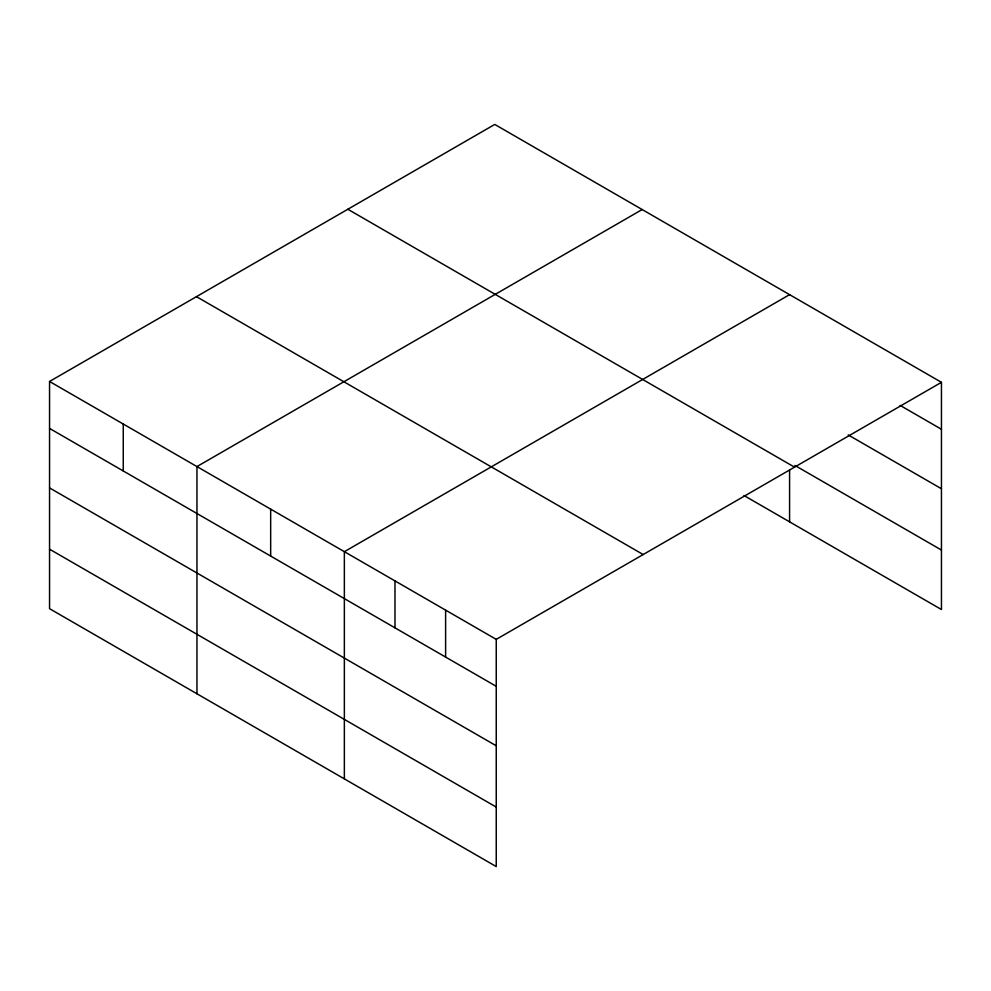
<?xml version="1.0" encoding="UTF-8"?>
<svg xmlns="http://www.w3.org/2000/svg" width="991" height="991" viewBox="0 0 991 991"><rect width="100%" height="100%" fill="white"/><g stroke="black" fill="none" stroke-linecap="round" stroke-linejoin="round"><path stroke-width="1.49" d="M744.018 495.537L941.45 609.527L941.45 382.328L494.757 124.432L49.55 381.473L49.55 608.672L496.243 866.568L496.243 639.368L49.55 381.473M642.168 209.535L196.961 466.575L196.961 693.774M789.579 294.649L344.36 551.69L344.36 778.876M496.243 639.368L941.45 382.328M900.15 405.418L941.45 429.264M848.197 434.913L941.45 488.749M794.906 465.436L941.45 550.042M347.841 209.262L794.534 467.157M196.466 296.656L643.159 554.539M49.55 428.409L496.243 686.305M49.55 487.894L496.243 745.789M49.55 549.187L496.243 807.083M789.579 469.982L789.579 521.848M445.616 610.134L445.616 657.07M394.988 580.912L394.988 627.848M270.667 509.126L270.667 556.062M123.256 424.024L123.256 470.96"/></g></svg>
